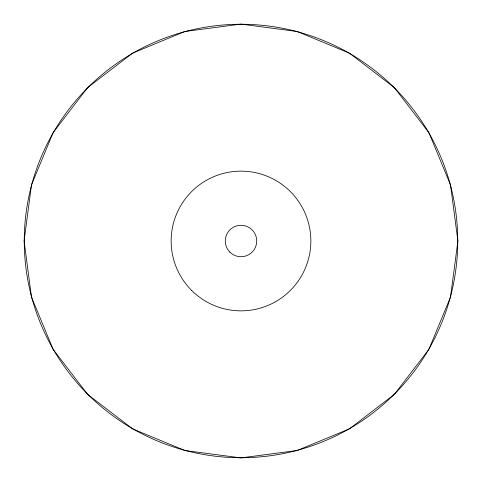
<?xml version="1.0" encoding="UTF-8"?>
<svg xmlns="http://www.w3.org/2000/svg" width="482" height="482" viewBox="0 0 482 482"><rect width="100%" height="100%" fill="white"/><g stroke="black" fill="none" stroke-linecap="round" stroke-linejoin="round"><path stroke-width="0.72" d="M31.493 184.865L24.1 241L31.493 297.135L53.159 349.45L87.628 394.372L132.55 428.841L184.865 450.507L241 457.9L297.135 450.507L349.45 428.841L394.372 394.372L428.841 349.45L450.507 297.135L457.9 241L450.507 184.865L428.841 132.55L394.372 87.628L349.45 53.159L297.135 31.493L241 24.1L184.865 31.493L132.55 53.159L87.628 87.628L53.159 132.55L31.493 184.865M132.628 428.703A216.743 216.743 0 0 0 457.743 241A216.743 216.743 0 0 0 132.628 53.297A216.743 216.743 0 0 0 132.628 428.703M191.607 290.393A69.854 69.854 0 0 0 308.474 259.081A69.854 69.854 0 0 0 222.919 173.526A69.854 69.854 0 0 0 191.607 290.393M229.884 252.116A15.725 15.725 0 0 0 256.189 245.067A15.725 15.725 0 0 0 236.933 225.811A15.725 15.725 0 0 0 229.884 252.116"/></g></svg>
